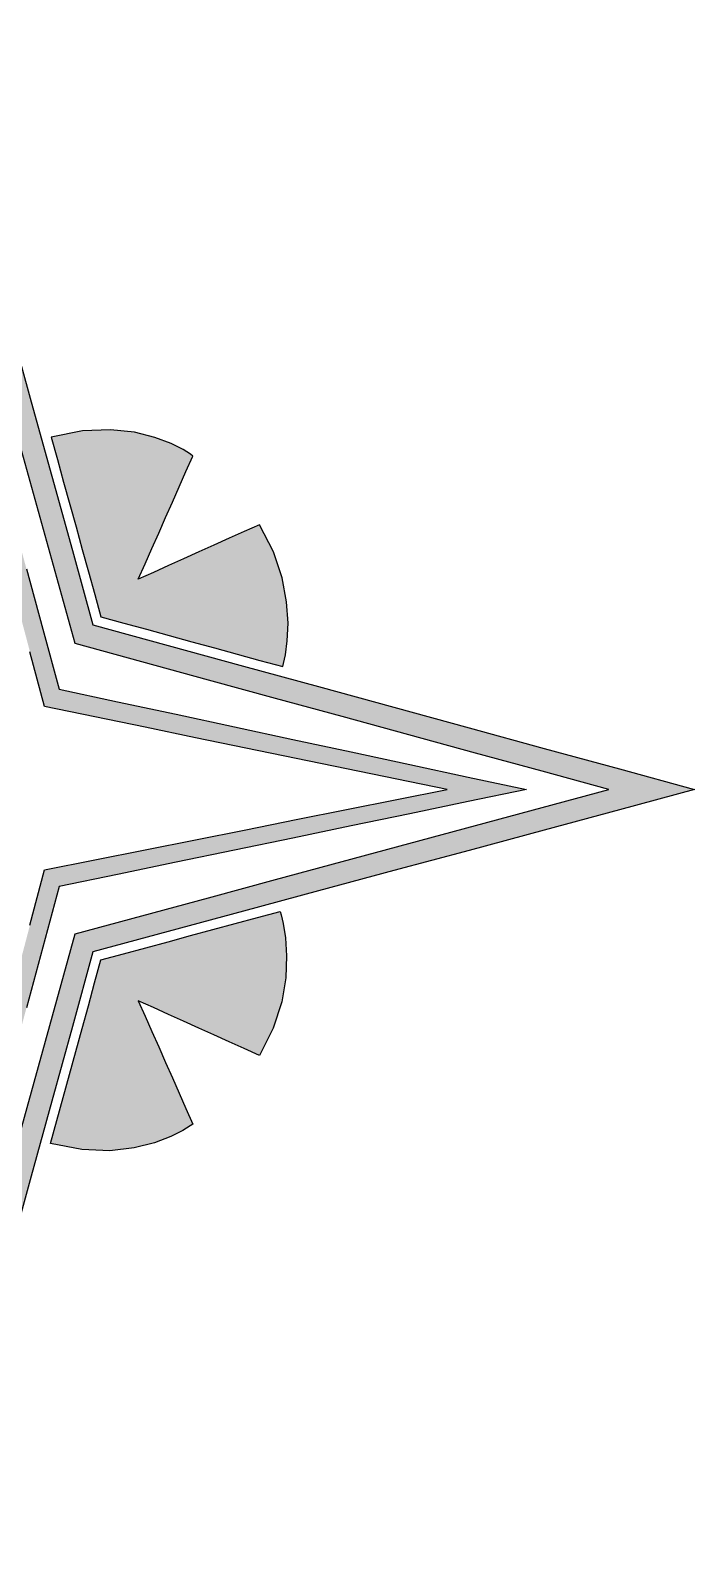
# Model space of a CAD drawing. Extents: x 10.5 to 37.6, y 10.6 to 37.5.
# Drawn here: x 25.9 to 37.65, y 10.6 to 37.48 of the extents above; entities that cross this region are included whole.
import ezdxf

# ---------------------------------------------------------------- set-up
doc = ezdxf.new("R2010")
doc.units = 0
doc.header["$MEASUREMENT"] = 0
doc.layers.add('_U_30EC_U_30A4_U_30E4_U_33', color=7, linetype='CONTINUOUS')

msp = doc.modelspace()

# ---------------------------------------------------------------- hatches: boundary and pattern name
at = {"layer": '_U_30EC_U_30A4_U_30E4_U_33'}
h = msp.add_hatch(color=29, dxfattribs=at)
h.dxf.hatch_style = 2
h.paths.add_polyline_path([(24.095, 12.1), (24.419, 13.274), (24.744, 14.449), (25.069, 15.624), (25.393, 16.799), (25.718, 17.973), (26.043, 19.148), (26.367, 20.323), (26.692, 21.497), (27.872, 21.816), (29.052, 22.135), (30.232, 22.454), (31.412, 22.773), (32.592, 23.092), (33.772, 23.411), (34.952, 23.73), (36.132, 24.048), (34.952, 24.371), (33.772, 24.694), (32.592, 25.016), (31.412, 25.339), (30.232, 25.662), (29.052, 25.984), (27.872, 26.307), (26.692, 26.63), (26.367, 27.799), (26.043, 28.967), (25.718, 30.136), (25.393, 31.305), (25.069, 32.474), (24.744, 33.643), (24.419, 34.812), (24.095, 35.981), (24.095, 36.168), (24.095, 36.356), (24.095, 36.543), (24.095, 36.731), (24.095, 36.918), (24.095, 37.106), (24.095, 37.293), (24.095, 37.481), (24.459, 36.166), (24.822, 34.851), (25.186, 33.537), (25.55, 32.222), (25.914, 30.907), (26.278, 29.592), (26.642, 28.278), (27.006, 26.963), (28.336, 26.599), (29.667, 26.234), (30.997, 25.87), (32.327, 25.506), (33.658, 25.141), (34.988, 24.777), (36.319, 24.413), (37.649, 24.048), (36.319, 23.689), (34.988, 23.33), (33.658, 22.972), (32.328, 22.613), (30.997, 22.254), (29.667, 21.895), (28.336, 21.536), (27.006, 21.177), (26.642, 19.854), (26.278, 18.532), (25.914, 17.21), (25.55, 15.888), (25.186, 14.566), (24.822, 13.244), (24.459, 11.921), (24.095, 10.599), (24.095, 10.787), (24.095, 10.974), (24.095, 11.162), (24.095, 11.349), (24.095, 11.537), (24.095, 11.725), (24.095, 11.912)])
h = msp.add_hatch(color=29, dxfattribs=at)
h.dxf.hatch_style = 2
h.paths.add_polyline_path([(24.095, 14.809), (24.351, 15.787), (24.608, 16.764), (24.864, 17.741), (25.121, 18.718), (25.377, 19.696), (25.634, 20.673), (25.891, 21.65), (26.147, 22.627), (27.038, 22.805), (27.928, 22.983), (28.818, 23.16), (29.709, 23.338), (30.599, 23.516), (31.489, 23.693), (32.379, 23.871), (33.27, 24.048), (32.379, 24.232), (31.489, 24.415), (30.599, 24.599), (29.709, 24.782), (28.818, 24.965), (27.928, 25.149), (27.038, 25.332), (26.147, 25.515), (25.891, 26.485), (25.634, 27.454), (25.377, 28.424), (25.121, 29.393), (24.864, 30.363), (24.608, 31.332), (24.351, 32.302), (24.095, 33.271), (24.095, 33.405), (24.095, 33.538), (24.095, 33.672), (24.095, 33.806), (24.095, 33.939), (24.095, 34.073), (24.095, 34.206), (24.095, 34.34), (24.384, 33.275), (24.673, 32.211), (24.962, 31.146), (25.251, 30.082), (25.54, 29.017), (25.829, 27.953), (26.119, 26.888), (26.408, 25.824), (27.441, 25.602), (28.475, 25.38), (29.509, 25.158), (30.543, 24.936), (31.576, 24.714), (32.61, 24.492), (33.644, 24.27), (34.678, 24.048), (33.644, 23.834), (32.61, 23.619), (31.576, 23.405), (30.543, 23.19), (29.509, 22.975), (28.475, 22.761), (27.441, 22.546), (26.408, 22.332), (26.119, 21.258), (25.829, 20.184), (25.54, 19.11), (25.251, 18.036), (24.962, 16.962), (24.673, 15.888), (24.384, 14.814), (24.095, 13.74), (24.095, 13.874), (24.095, 14.008), (24.095, 14.141), (24.095, 14.275), (24.095, 14.408), (24.095, 14.542), (24.095, 14.676)])
h = msp.add_hatch(color=29, dxfattribs=at)
h.dxf.hatch_style = 2
h.paths.add_polyline_path([(30.362, 26.224), (30.377, 26.278), (30.41, 26.434), (30.443, 26.677), (30.456, 26.994), (30.432, 27.371), (30.351, 27.796), (30.197, 28.255), (29.949, 28.735), (29.681, 28.614), (29.413, 28.494), (29.146, 28.373), (28.878, 28.252), (28.61, 28.132), (28.342, 28.011), (28.074, 27.89), (27.807, 27.77), (27.927, 28.042), (28.048, 28.315), (28.169, 28.587), (28.289, 28.86), (28.41, 29.132), (28.531, 29.405), (28.651, 29.677), (28.772, 29.95), (28.728, 29.982), (28.599, 30.063), (28.388, 30.17), (28.101, 30.28), (27.741, 30.369), (27.313, 30.415), (26.82, 30.394), (26.267, 30.284), (26.377, 29.887), (26.487, 29.489), (26.597, 29.092), (26.707, 28.694), (26.817, 28.297), (26.927, 27.899), (27.037, 27.502), (27.147, 27.104), (27.549, 26.994), (27.951, 26.884), (28.353, 26.774), (28.755, 26.664), (29.157, 26.554), (29.559, 26.444), (29.96, 26.334)])
h = msp.add_hatch(color=29, dxfattribs=at)
h.dxf.hatch_style = 2
h.paths.add_polyline_path([(30.315, 21.89), (30.332, 21.834), (30.371, 21.675), (30.41, 21.426), (30.432, 21.103), (30.417, 20.719), (30.344, 20.289), (30.195, 19.826), (29.949, 19.345), (29.681, 19.466), (29.413, 19.586), (29.146, 19.707), (28.878, 19.828), (28.61, 19.948), (28.342, 20.069), (28.074, 20.19), (27.807, 20.31), (27.927, 20.038), (28.048, 19.765), (28.169, 19.493), (28.289, 19.22), (28.41, 18.948), (28.531, 18.675), (28.651, 18.403), (28.772, 18.13), (28.727, 18.098), (28.596, 18.016), (28.384, 17.908), (28.094, 17.796), (27.732, 17.706), (27.301, 17.658), (26.807, 17.678), (26.253, 17.788), (26.365, 18.194), (26.477, 18.6), (26.589, 19.006), (26.7, 19.412), (26.812, 19.818), (26.924, 20.224), (27.035, 20.629), (27.147, 21.035), (27.543, 21.142), (27.939, 21.249), (28.335, 21.356), (28.731, 21.463), (29.127, 21.57), (29.523, 21.677), (29.919, 21.784)])

# ---------------------------------------------------------------- linework, layer by layer
for points in [[(25.55, 32.222), (25.914, 30.907), (26.278, 29.592), (26.642, 28.278), (27.006, 26.963), (28.336, 26.599), (29.667, 26.234), (30.997, 25.87), (32.327, 25.506), (33.658, 25.141), (34.988, 24.777), (36.319, 24.413), (37.649, 24.048), (36.319, 23.689), (34.988, 23.33), (33.658, 22.972), (32.328, 22.613), (30.997, 22.254), (29.667, 21.895), (28.336, 21.536), (27.006, 21.177), (26.642, 19.854), (26.278, 18.532), (25.914, 17.21), (25.55, 15.888)], [(30.362, 26.224), (30.377, 26.278), (30.41, 26.434), (30.443, 26.677), (30.456, 26.994), (30.432, 27.371), (30.351, 27.796), (30.197, 28.255), (29.949, 28.735), (29.681, 28.614), (29.413, 28.494), (29.146, 28.373), (28.878, 28.252), (28.61, 28.132), (28.342, 28.011), (28.074, 27.89), (27.807, 27.77), (27.927, 28.042), (28.048, 28.315), (28.169, 28.587), (28.289, 28.86), (28.41, 29.132), (28.531, 29.405), (28.651, 29.677), (28.772, 29.95), (28.728, 29.982), (28.599, 30.063), (28.388, 30.17), (28.101, 30.28), (27.741, 30.369), (27.313, 30.415), (26.82, 30.394), (26.267, 30.284), (26.377, 29.887), (26.487, 29.489), (26.597, 29.092), (26.707, 28.694), (26.817, 28.297), (26.927, 27.899), (27.037, 27.502), (27.147, 27.104), (27.549, 26.994), (27.951, 26.884), (28.353, 26.774), (28.755, 26.664), (29.157, 26.554), (29.559, 26.444), (29.96, 26.334), (30.362, 26.224), (30.362, 26.224)], [(25.718, 17.973), (26.043, 19.148), (26.367, 20.323), (26.692, 21.497), (27.872, 21.816), (29.052, 22.135), (30.232, 22.454), (31.412, 22.773), (32.592, 23.092), (33.772, 23.411), (34.952, 23.73), (36.132, 24.048), (34.952, 24.371), (33.772, 24.694), (32.592, 25.016), (31.412, 25.339), (30.232, 25.662), (29.052, 25.984), (27.872, 26.307), (26.692, 26.63), (26.367, 27.799), (26.043, 28.967), (25.718, 30.136)], [(25.829, 27.953), (26.119, 26.888), (26.408, 25.824), (27.441, 25.602), (28.475, 25.38), (29.509, 25.158), (30.543, 24.936), (31.576, 24.714), (32.61, 24.492), (33.644, 24.27), (34.678, 24.048), (33.644, 23.834), (32.61, 23.619), (31.576, 23.405), (30.543, 23.19), (29.509, 22.975), (28.475, 22.761), (27.441, 22.546), (26.408, 22.332), (26.119, 21.258), (25.829, 20.184)], [(25.891, 21.65), (26.147, 22.627), (27.038, 22.805), (27.928, 22.983), (28.818, 23.16), (29.709, 23.338), (30.599, 23.516), (31.489, 23.693), (32.379, 23.871), (33.27, 24.048), (32.379, 24.232), (31.489, 24.415), (30.599, 24.599), (29.709, 24.782), (28.818, 24.965), (27.928, 25.149), (27.038, 25.332), (26.147, 25.515), (25.891, 26.485)], [(30.315, 21.89), (30.332, 21.834), (30.371, 21.675), (30.41, 21.426), (30.432, 21.103), (30.417, 20.719), (30.344, 20.289), (30.195, 19.826), (29.949, 19.345), (29.681, 19.466), (29.413, 19.586), (29.146, 19.707), (28.878, 19.828), (28.61, 19.948), (28.342, 20.069), (28.074, 20.19), (27.807, 20.31), (27.927, 20.038), (28.048, 19.765), (28.169, 19.493), (28.289, 19.22), (28.41, 18.948), (28.531, 18.675), (28.651, 18.403), (28.772, 18.13), (28.727, 18.098), (28.596, 18.016), (28.384, 17.908), (28.094, 17.796), (27.732, 17.706), (27.301, 17.658), (26.807, 17.678), (26.253, 17.788), (26.365, 18.194), (26.477, 18.6), (26.589, 19.006), (26.7, 19.412), (26.812, 19.818), (26.924, 20.224), (27.035, 20.629), (27.147, 21.035), (27.543, 21.142), (27.939, 21.249), (28.335, 21.356), (28.731, 21.463), (29.127, 21.57), (29.523, 21.677), (29.919, 21.784), (30.315, 21.89), (30.315, 21.89)]]:
    msp.add_lwpolyline(points, dxfattribs=at)

doc.saveas('drawing.dxf')
